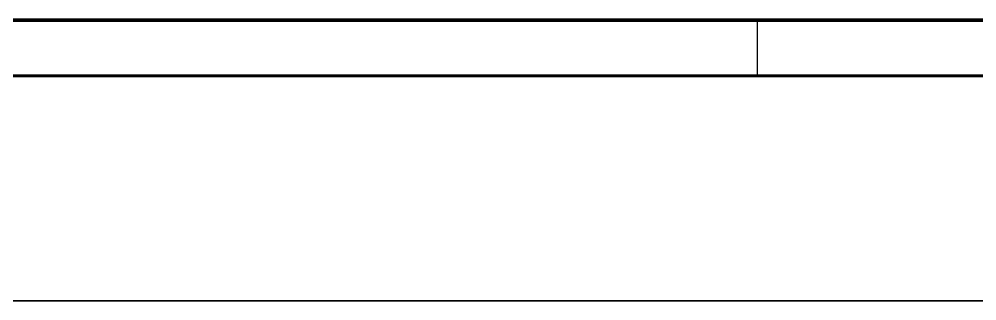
# Model space of a CAD drawing. Header units: millimetres. Extents: x -1488 to 3198, y -4194 to 3775.
# Drawn here: x -1145.3 to -973.9, y -2416.2 to -2365.8 of the extents above; entities that cross this region are included whole.
import ezdxf

# ---------------------------------------------------------------- set-up
doc = ezdxf.new("R2010")
doc.units = ezdxf.units.MM
doc.header["$MEASUREMENT"] = 0
doc.layers.add('Warstwa 01', color=7, linetype='Continuous', true_color=0xffffff)

msp = doc.modelspace()

# ---------------------------------------------------------------- linework, layer by layer
at = {"layer": 'Warstwa 01'}
for points in [[(-877.2643248789391, -2365.823367180358, 272.136527272468), (-1108.768986412415, -2365.823367180358, 272.1365272724684), (-1340.27364794589, -2365.823367180358, 272.1365272724687)], [(-877.2643248789391, -2366.084782976238, 272.136527272468), (-1108.768986412415, -2366.084782976238, 272.1365272724684), (-1340.27364794589, -2366.084782976238, 272.1365272724687)], [(-852.470028559253, -2366.177819410324, 492.1365272724672), (-1082.100658922981, -2366.177819410324, 492.1365272724675), (-1311.731289286709, -2366.177819410324, 492.1365272724678)], [(-1277.424159638062, -2365.823367180358, 106.1940829721801), (-1145.320883645072, -2365.823367180358, 129.4874547697209), (-1013.217607652083, -2365.823367180358, 152.7808265672617)], [(-1277.424159638062, -2366.084782976238, 106.1940829721801), (-1145.320883645072, -2366.084782976238, 129.4874547697209), (-1013.217607652083, -2366.084782976238, 152.7808265672617)], [(-1013.217607652083, -2365.823367180358, 152.7808265672617), (-1013.217607652083, -2370.823367180358, 152.7808265672617), (-1013.217607652083, -2375.823367180358, 152.7808265672617)], [(-1013.217607652083, -2366.084782976238, 152.7808265672617), (-1013.217607652083, -2371.084782976238, 152.7808265672617), (-1013.217607652083, -2376.084782976238, 152.7808265672617)], [(-877.2643248789391, -2375.823367180358, 272.136527272468), (-1108.768986412415, -2375.823367180358, 272.1365272724684), (-1340.27364794589, -2375.823367180358, 272.1365272724687)], [(-1277.424159638062, -2375.823367180358, 106.1940829721801), (-1145.320883645072, -2375.823367180358, 129.4874547697209), (-1013.217607652083, -2375.823367180358, 152.7808265672617)], [(-877.2643248789391, -2376.084782976238, 272.136527272468), (-1108.768986412415, -2376.084782976238, 272.1365272724684), (-1340.27364794589, -2376.084782976238, 272.1365272724687)], [(-1277.424159638062, -2376.084782976238, 106.1940829721801), (-1145.320883645072, -2376.084782976238, 129.4874547697209), (-1013.217607652083, -2376.084782976238, 152.7808265672617)], [(-852.470028559253, -2416.177819410323, 492.1365272724675), (-1082.100658922981, -2416.177819410323, 492.1365272724678), (-1311.731289286709, -2416.177819410323, 492.1365272724682)]]:
    msp.add_open_spline(points, degree=2, dxfattribs=at)
for points in [[(-1310.083846293314, -2366.177819410326, 482.2370226642754), (-1197.269554785637, -2366.177819410326, 482.2370226642752), (-1084.45526327796, -2366.177819410326, 482.2370226642751), (-968.4082461511712, -2366.177819410326, 482.2370226642767), (-852.3612290243815, -2366.177819410326, 482.2370226642782)], [(-1310.083846293314, -2416.177819410323, 482.2370226642757), (-1197.269554785637, -2416.177819410323, 482.2370226642755), (-1084.45526327796, -2416.177819410323, 482.2370226642754), (-968.4082461511712, -2416.177819410323, 482.237022664277), (-852.3612290243815, -2416.177819410323, 482.2370226642786)]]:
    msp.add_open_spline(points, degree=2, knots=[5009.033172959468, 5009.033172959468, 5009.033172959468, 5234.661755974822, 5234.661755974822, 5466.755790228401, 5466.755790228401, 5466.755790228401], dxfattribs=at)
for points in [[(-1013.217607652083, -2365.823367180358, 152.7808265672617), (-1008.909631945033, -2365.823367180358, 153.5404389166516), (-1004.535198768735, -2365.823367180358, 153.5404389166509), (-954.5351987687362, -2365.823367180358, 153.5404389166512), (-954.5351987687354, -2365.823367180358, 103.5404389166512)], [(-1013.217607652083, -2366.084782976238, 152.7808265672617), (-1008.909631945033, -2366.084782976238, 153.5404389166516), (-1004.535198768735, -2366.084782976238, 153.5404389166509), (-954.5351987687362, -2366.084782976238, 153.5404389166512), (-954.5351987687354, -2366.084782976238, 103.5404389166512)], [(-1013.217607652083, -2375.823367180358, 152.7808265672617), (-1008.909631945033, -2375.823367180358, 153.5404389166516), (-1004.535198768735, -2375.823367180358, 153.5404389166509), (-954.5351987687362, -2375.823367180358, 153.5404389166512), (-954.5351987687354, -2375.823367180358, 103.5404389166512)], [(-1013.217607652083, -2376.084782976238, 152.7808265672617), (-1008.909631945033, -2376.084782976238, 153.5404389166516), (-1004.535198768735, -2376.084782976238, 153.5404389166509), (-954.5351987687362, -2376.084782976238, 153.5404389166512), (-954.5351987687354, -2376.084782976238, 103.5404389166512)]]:
    msp.add_rational_spline(points, [1, 0.9961946980917361, 1, 0.7071067811865476, 1], degree=2, knots=[-17.16951863218731, -17.16951863218731, -17.16951863218731, -8.442872372215675, -8.442872372215675, 70.09694396752911, 70.09694396752911, 70.09694396752911], dxfattribs=at)

doc.saveas('drawing.dxf')
